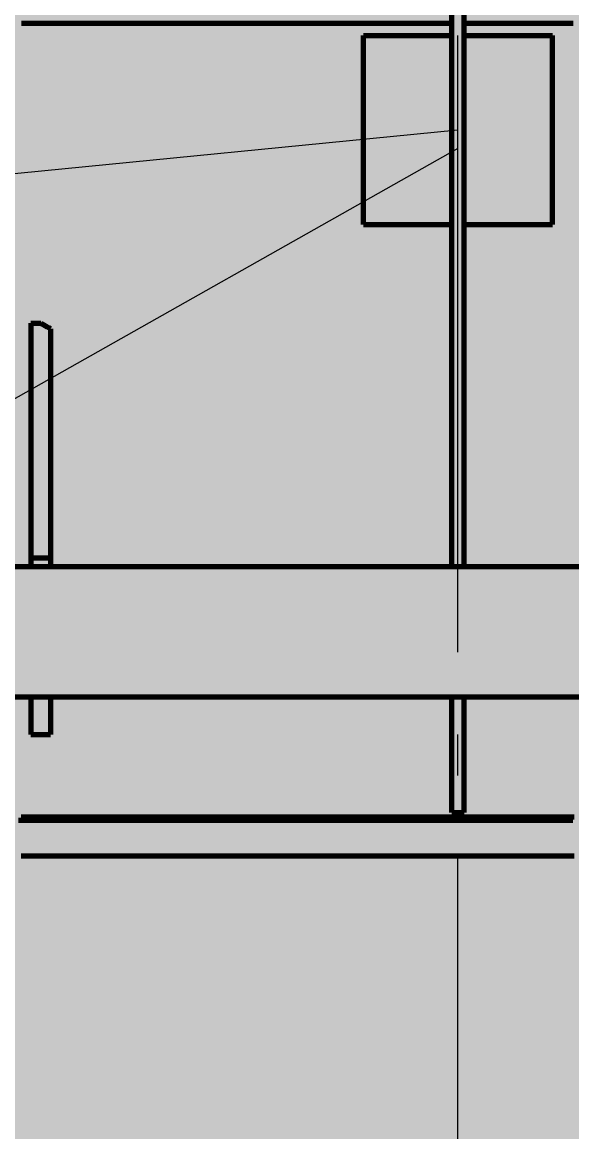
# Model space of a CAD drawing. Header units: millimetres. Extents: x 0 to 2382, y 0 to 420.
# Drawn here: x 2167.4 to 2180.77, y 234.34 to 261.32 of the extents above; entities that cross this region are included whole.
import ezdxf

# ---------------------------------------------------------------- set-up
doc = ezdxf.new("R2010")
doc.units = ezdxf.units.MM
doc.linetypes.add('IRAM-F-TRAZO-PUNTO', pattern=[20, 15, -2, 1, -2])
for name, color, linetype, lineweight in [('01-VISIBLE', 7, 'CONTINUOUS', 70), ('03-EJE', 1, 'IRAM-F-TRAZO-PUNTO', 18), ('04-COTA', 3, 'CONTINUOUS', 18), ('08-FINA', 5, 'CONTINUOUS', 18), ('13-GRAFICA', 30, 'CONTINUOUS', 18)]:
    doc.layers.add(name, color=color, linetype=linetype, lineweight=lineweight)
doc.styles.add('ISO3098', font='isocpeur.ttf')
doc.dimstyles.new('FLAMA-IRAM', dxfattribs={"dimtxt": 3.5, "dimasz": 3.5, "dimexe": 2, "dimexo": 1.5, "dimgap": 1, "dimtad": 1, "dimdec": 1, "dimtxsty": 'ISO3098', "dimblk": 'IRAM_FLECHA', "dimblk1": 'IRAM_FLECHA', "dimblk2": 'IRAM_FLECHA', "dimcen": 2.5, "dimclrd": 256, "dimclre": 256, "dimclrt": 256, "dimazin": 3, "dimtfac": 1, "dimtmove": 0, "dimatfit": 3, "dimlwd": 18, "dimlwe": 18})

# ---------------------------------------------------------------- blocks, each defined once
blk = doc.blocks.new('IRAM_FLECHA')
blk.add_solid([(0, 0), (-1, 0.125), (-1, -0.125)])

msp = doc.modelspace()

# ---------------------------------------------------------------- hatches: boundary and pattern name
at = {"layer": '08-FINA'}
h = msp.add_hatch(color=7, dxfattribs=at)
h.dxf.hatch_style = 1
h.paths.add_polyline_path([(2178, 258.699), (2175.473, 258.852), (2175.551, 258.056)])
h = msp.add_hatch(color=7, dxfattribs=at)
h.dxf.hatch_style = 1
h.paths.add_polyline_path([(2178, 258.249), (2175.626, 257.37), (2176.019, 256.673)])
at = {"layer": '13-GRAFICA', "true_color": 0xffffff}
h = msp.add_hatch(color=7, dxfattribs=at)
h.dxf.hatch_style = 1
h.paths.add_polyline_path([(2196.8, 282.7), (2196.8, 261.3), (2159.2, 261.3), (2159.2, 282.7)])
at = {"layer": '13-GRAFICA', "true_color": 0xb21820}
h = msp.add_hatch(color=7, dxfattribs=at)
h.dxf.hatch_style = 1
h.paths.add_polyline_path([(2177.8, 261.3), (2177.8, 261), (2175.7, 261), (2175.7, 256.4), (2177.8, 256.4), (2177.8, 248.1), (2168.1, 248.1), (2168.1, 253.9), (2167.9, 253.9), (2167.9, 254), (2167.6, 254), (2167.6, 248.1), (2167.2, 248.1), (2167.2, 255.5), (2167.2, 261), (2167.2, 261.3)])
h = msp.add_hatch(color=7, dxfattribs=at)
h.dxf.hatch_style = 1
h.paths.add_polyline_path([(2177.8, 261.3), (2178.2, 261.3), (2178.2, 261), (2177.8, 261)])
h = msp.add_hatch(color=7, dxfattribs=at)
h.dxf.hatch_style = 1
h.paths.add_polyline_path([(2188.4, 248.1), (2188.4, 254), (2187.9, 253.9), (2187.9, 248.1), (2178.2, 248.1), (2178.2, 256.4), (2180.3, 256.4), (2180.3, 261), (2178.2, 261), (2178.2, 261.3), (2188.8, 261.3), (2188.8, 260.7), (2188.8, 256.7), (2188.8, 248.1)])
at = {"layer": '13-GRAFICA', "true_color": 0xd7beeb}
h = msp.add_hatch(color=7, dxfattribs=at)
h.dxf.hatch_style = 1
h.paths.add_polyline_path([(2175.7, 256.4), (2175.7, 261), (2180.3, 261), (2180.3, 256.4)])
at = {"layer": '13-GRAFICA', "true_color": 0x6e46a0}
h = msp.add_hatch(color=7, dxfattribs=at)
h.dxf.hatch_style = 1
h.paths.add_polyline_path([(2176.167, 261), (2176.167, 260.533), (2176.167, 256.867), (2176.167, 256.4), (2175.7, 256.4), (2175.7, 261)])
h = msp.add_hatch(color=7, dxfattribs=at)
h.dxf.hatch_style = 1
h.paths.add_polyline_path([(2179.833, 261), (2179.833, 260.533), (2176.167, 260.533), (2176.167, 261)])
h = msp.add_hatch(color=7, dxfattribs=at)
h.dxf.hatch_style = 1
h.paths.add_polyline_path([(2180.3, 261), (2180.3, 256.4), (2179.833, 256.4), (2179.833, 256.867), (2179.833, 260.533), (2179.833, 261)])
h = msp.add_hatch(color=7, dxfattribs=at)
h.dxf.hatch_style = 1
h.paths.add_polyline_path([(2176.167, 256.4), (2176.167, 256.867), (2179.833, 256.867), (2179.833, 256.4)])
at = {"layer": '13-GRAFICA', "true_color": 0xb21820}
h = msp.add_hatch(color=7, dxfattribs=at)
h.dxf.hatch_style = 1
h.paths.add_polyline_path([(2178.2, 248.1), (2177.8, 248.1), (2177.8, 256.4), (2178.2, 256.4)])
h = msp.add_hatch(color=7, dxfattribs=at)
h.dxf.hatch_style = 1
h.paths.add_polyline_path([(2167.9, 254), (2167.9, 253.9), (2168.1, 253.9), (2168.1, 248.1), (2167.6, 248.1), (2167.6, 254)])
h = msp.add_hatch(color=7, dxfattribs=at)
h.dxf.hatch_style = 1
h.paths.add_polyline_path([(2158.3, 244.9), (2158.3, 248.1), (2197.7, 248.1), (2197.7, 244.9)])
h = msp.add_hatch(color=7, dxfattribs=at)
h.dxf.hatch_style = 1
h.paths.add_polyline_path([(2167.6, 244), (2168.1, 244), (2168.1, 244.9), (2177.8, 244.9), (2177.8, 242.1), (2178.2, 242.1), (2178.2, 244.9), (2187.9, 244.9), (2187.9, 244), (2188.4, 244), (2188.4, 244.9), (2197.5, 244.9), (2197.5, 242), (2158.5, 242), (2158.5, 244.9), (2167.6, 244.9)])
h = msp.add_hatch(color=7, dxfattribs=at)
h.dxf.hatch_style = 1
h.paths.add_polyline_path([(2168.1, 244.9), (2168.1, 244), (2167.6, 244), (2167.6, 244.9)])
h = msp.add_hatch(color=7, dxfattribs=at)
h.dxf.hatch_style = 1
h.paths.add_polyline_path([(2178.2, 242.1), (2177.8, 242.1), (2177.8, 244.9), (2178.2, 244.9)])
h = msp.add_hatch(color=7, dxfattribs=at)
h.dxf.hatch_style = 1
h.paths.add_polyline_path([(2158.4, 241.3), (2158.4, 241.8), (2158.5, 241.8), (2158.5, 241.9), (2197.5, 241.9), (2197.5, 241.8), (2197.6, 241.8), (2197.6, 241.3), (2197.5, 241.3), (2197.5, 241.2), (2158.5, 241.2), (2158.5, 241.3)])
h = msp.add_hatch(color=7, dxfattribs=at)
h.dxf.hatch_style = 1
h.paths.add_polyline_path([(2197.1, 242), (2197.1, 241.9), (2158.9, 241.9), (2158.9, 242)])
h = msp.add_hatch(color=7, dxfattribs=at)
h.dxf.hatch_style = 1
h.paths.add_polyline_path([(2176.9, 229.4), (2176.9, 229.5), (2176.5, 229.5), (2176.5, 229.6), (2176.1, 229.6), (2176.1, 229.7), (2175.6, 229.7), (2175.6, 229.8), (2175.2, 229.8), (2175.2, 229.9), (2174.8, 229.9), (2174.8, 230), (2174.3, 230), (2174.3, 230.1), (2173.4, 230.1), (2173.4, 230.2), (2171.9, 230.3), (2171.9, 230.4), (2171.6, 230.4), (2171.6, 230.5), (2171.4, 230.5), (2171.4, 230.6), (2171.1, 230.6), (2171.1, 230.7), (2170.8, 230.7), (2170.8, 230.8), (2170.5, 230.8), (2170.5, 230.9), (2170.2, 230.9), (2170.2, 231), (2169.9, 231), (2169.9, 231.1), (2169, 231.2), (2169, 231.3), (2168.6, 231.3), (2168.6, 231.4), (2168.2, 231.4), (2168.2, 231.5), (2167.7, 231.5), (2167.7, 231.6), (2167.3, 231.6), (2167.3, 231.7), (2166.8, 231.7), (2166.8, 231.8), (2166.4, 231.8), (2166.4, 231.9), (2165.7, 232), (2165.4, 232.4), (2165.2, 232.4), (2164.9, 232.8), (2164.7, 232.8), (2164.5, 233.1), (2164.3, 233.1), (2164, 233.5), (2163.8, 233.5), (2163.5, 233.9), (2163.3, 233.9), (2163, 234.3), (2162.8, 234.3), (2162.5, 234.7), (2162.3, 234.7), (2162.1, 235), (2161.9, 235), (2161.6, 235.4), (2161.4, 235.4), (2161.4, 235.5), (2161, 235.8), (2161, 236), (2160.9, 236), (2160.9, 236.2), (2160.8, 236.2), (2160.8, 236.4), (2160.7, 236.4), (2160.5, 237), (2160.3, 237.1), (2160.3, 237.3), (2160.2, 237.3), (2160.2, 237.5), (2160.1, 237.5), (2160.1, 237.7), (2160, 237.7), (2160, 237.9), (2159.9, 237.9), (2159.9, 238.1), (2159.8, 238.1), (2159.8, 238.3), (2159.7, 238.3), (2159.7, 238.5), (2159.6, 238.5), (2159.6, 238.7), (2159.5, 238.7), (2159.5, 238.9), (2159.4, 238.9), (2159.4, 239.1), (2159.3, 239.1), (2159.3, 239.3), (2159.2, 239.3), (2159.2, 239.5), (2159.1, 239.5), (2159.1, 239.8), (2159, 239.8), (2159, 240), (2158.9, 240), (2158.9, 240.2), (2158.8, 240.2), (2158.8, 240.5), (2158.7, 240.5), (2158.7, 240.7), (2158.6, 240.7), (2158.6, 240.9), (2158.5, 240.9), (2158.5, 241.2), (2197.5, 241.2), (2197.5, 240.3), (2197.4, 240.3), (2197.4, 239.7), (2197.3, 239.7), (2197.3, 239.2), (2197.2, 239.2), (2197.1, 238.6), (2197, 238.6), (2197, 238.4), (2196.9, 238.4), (2196.9, 238.1), (2196.8, 238.1), (2196.7, 237.6), (2196.5, 237.5), (2196.4, 237.1), (2196.2, 237), (2196.2, 236.8), (2196, 236.7), (2196, 236.5), (2195.8, 236.4), (2195.8, 236.2), (2195.6, 236.1), (2195.6, 235.9), (2194.7, 235.1), (2194.7, 234.9), (2194.6, 234.9), (2194, 234.2), (2193.8, 234.2), (2193.7, 234), (2193.5, 234), (2193.4, 233.8), (2193.2, 233.8), (2193.1, 233.6), (2192.9, 233.6), (2192.8, 233.4), (2192.6, 233.4), (2192.5, 233.2), (2192.3, 233.2), (2192.3, 233.1), (2192, 233), (2191.9, 232.8), (2191.5, 232.7), (2191.4, 232.5), (2191.2, 232.5), (2191.1, 232.3), (2190.9, 232.3), (2190.9, 232.2), (2190.6, 232.1), (2190.5, 231.9), (2190.2, 231.9), (2190.2, 231.8), (2189.6, 231.7), (2189.6, 231.6), (2189.4, 231.6), (2189.4, 231.5), (2188.5, 231.3), (2188.5, 231.2), (2188.3, 231.2), (2188.3, 231.1), (2188, 231.1), (2188, 231), (2187.7, 231), (2187.7, 230.9), (2187.5, 230.9), (2187.5, 230.8), (2186.6, 230.6), (2186.6, 230.5), (2186.1, 230.4), (2186.1, 230.3), (2185.8, 230.3), (2185.8, 230.2), (2185.6, 230.2), (2185.6, 230.1), (2184.2, 230), (2184.2, 229.9), (2183.3, 229.9), (2183.3, 229.8), (2182.5, 229.8), (2182.5, 229.7), (2181.7, 229.7), (2181.7, 229.6), (2180.8, 229.6), (2180.8, 229.5), (2180, 229.5), (2180, 229.4), (2179.2, 229.4), (2179.2, 229.3), (2178.3, 229.3), (2178.3, 229.2), (2177.8, 229.2), (2177.8, 229.3)])

# ---------------------------------------------------------------- linework, layer by layer
at = {"layer": '01-VISIBLE'}
for p, q in [((2177.85, 248.088), (2177.85, 309.9)), ((2178.15, 248.088), (2178.15, 309.9)), ((2175.702, 256.399), (2175.702, 260.999)), ((2180.298, 256.399), (2180.298, 260.999)), ((2167.613, 254), (2167.613, 248.294)), ((2167.613, 254), (2167.85, 254)), ((2168.088, 253.864), (2168.088, 248.294)), ((2167.613, 248.294), (2167.613, 248.088)), ((2167.613, 248.294), (2168.088, 248.294)), ((2168.088, 248.294), (2168.088, 248.088)), ((2158.3, 248.088), (2197.7, 248.088)), ((2158.3, 244.912), (2197.7, 244.912)), ((2167.613, 244.912), (2167.613, 244)), ((2168.088, 244.912), (2168.088, 244)), ((2177.85, 242.1), (2177.85, 244.912)), ((2178.15, 242.1), (2178.15, 244.912)), ((2167.613, 244), (2168.088, 244)), ((2177.85, 242.1), (2178.15, 242.1))]:
    msp.add_line(p, q, dxfattribs=at)
for points in [[(2167.384, 261.299), (2167.434, 261.299), (2167.484, 261.299), (2167.534, 261.299), (2167.584, 261.299), (2167.634, 261.299), (2167.684, 261.299), (2167.734, 261.299), (2167.784, 261.299), (2167.834, 261.299), (2167.885, 261.299), (2167.935, 261.299), (2167.985, 261.299), (2168.035, 261.299), (2168.085, 261.299), (2168.135, 261.299), (2168.185, 261.299), (2168.235, 261.299), (2168.285, 261.299), (2168.335, 261.299), (2168.385, 261.299), (2168.435, 261.299), (2168.486, 261.299), (2168.536, 261.299), (2168.586, 261.299), (2168.636, 261.299), (2168.686, 261.299), (2168.736, 261.299), (2168.786, 261.299), (2168.836, 261.299), (2168.886, 261.299), (2168.936, 261.299), (2168.986, 261.299), (2169.036, 261.299), (2169.086, 261.299), (2169.137, 261.299), (2169.187, 261.299), (2169.237, 261.299), (2169.287, 261.299), (2169.337, 261.299), (2169.387, 261.299), (2169.437, 261.299), (2169.487, 261.299), (2169.537, 261.299), (2169.587, 261.299), (2169.637, 261.299), (2169.687, 261.299), (2169.737, 261.299), (2169.788, 261.299), (2169.838, 261.299), (2169.888, 261.299), (2169.938, 261.299), (2169.988, 261.299), (2170.038, 261.299), (2170.088, 261.299), (2170.138, 261.299), (2170.188, 261.299), (2170.238, 261.299), (2170.288, 261.299), (2170.338, 261.299), (2170.388, 261.299), (2170.439, 261.299), (2170.489, 261.299), (2170.539, 261.299), (2170.589, 261.299), (2170.639, 261.299), (2170.689, 261.299), (2170.739, 261.299), (2170.789, 261.299), (2170.839, 261.299), (2170.889, 261.299), (2170.939, 261.299), (2170.989, 261.299), (2171.039, 261.299), (2171.09, 261.299), (2171.14, 261.299), (2171.19, 261.299), (2171.24, 261.299), (2171.29, 261.299), (2171.34, 261.299), (2171.39, 261.299), (2171.44, 261.299), (2171.49, 261.299), (2171.54, 261.299), (2171.59, 261.299), (2171.64, 261.299), (2171.69, 261.299), (2171.741, 261.299), (2171.791, 261.299), (2171.841, 261.299), (2171.891, 261.299), (2171.941, 261.299), (2171.991, 261.299), (2172.041, 261.299), (2172.091, 261.299), (2172.141, 261.299), (2172.191, 261.299), (2172.241, 261.299), (2172.291, 261.299), (2172.341, 261.299), (2172.392, 261.299), (2172.442, 261.299), (2172.492, 261.299), (2172.542, 261.299), (2172.592, 261.299), (2172.642, 261.299), (2172.692, 261.299), (2172.742, 261.299), (2172.792, 261.299), (2172.842, 261.299), (2172.892, 261.299), (2172.942, 261.299), (2172.992, 261.299), (2173.043, 261.299), (2173.093, 261.299), (2173.143, 261.299), (2173.193, 261.299), (2173.243, 261.299), (2173.293, 261.299), (2173.343, 261.299), (2173.393, 261.299), (2173.443, 261.299), (2173.493, 261.299), (2173.543, 261.299), (2173.593, 261.299), (2173.643, 261.299), (2173.694, 261.299), (2173.744, 261.299), (2173.794, 261.299), (2173.844, 261.299), (2173.894, 261.299), (2173.944, 261.299), (2173.994, 261.299), (2174.044, 261.299), (2174.094, 261.299), (2174.144, 261.299), (2174.194, 261.299), (2174.244, 261.299), (2174.294, 261.299), (2174.345, 261.299), (2174.395, 261.299), (2174.445, 261.299), (2174.495, 261.299), (2174.545, 261.299), (2174.595, 261.299), (2174.645, 261.299), (2174.695, 261.299), (2174.745, 261.299), (2174.795, 261.299), (2174.845, 261.299), (2174.895, 261.299), (2174.946, 261.299), (2174.996, 261.299), (2175.046, 261.299), (2175.096, 261.299), (2175.146, 261.299), (2175.196, 261.299), (2175.246, 261.299), (2175.296, 261.299), (2175.346, 261.299), (2175.396, 261.299), (2175.446, 261.299), (2175.496, 261.299), (2175.546, 261.299), (2175.597, 261.299), (2175.647, 261.299), (2175.697, 261.299), (2175.747, 261.299), (2175.797, 261.299), (2175.847, 261.299), (2175.897, 261.299), (2175.947, 261.299), (2175.997, 261.299), (2176.047, 261.299), (2176.097, 261.299), (2176.147, 261.299), (2176.197, 261.299), (2176.248, 261.299), (2176.298, 261.299), (2176.348, 261.299), (2176.398, 261.299), (2176.448, 261.299), (2176.498, 261.299), (2176.548, 261.299), (2176.598, 261.299), (2176.648, 261.299), (2176.698, 261.299), (2176.748, 261.299), (2176.798, 261.299), (2176.848, 261.299), (2176.899, 261.299), (2176.949, 261.299), (2176.999, 261.299), (2177.049, 261.299), (2177.099, 261.299), (2177.149, 261.299), (2177.199, 261.299), (2177.249, 261.299), (2177.299, 261.299), (2177.349, 261.299), (2177.399, 261.299), (2177.449, 261.299), (2177.499, 261.299), (2177.55, 261.299), (2177.6, 261.299), (2177.65, 261.299), (2177.7, 261.299), (2177.75, 261.299), (2177.8, 261.299), (2177.85, 261.299)], [(2178.15, 261.299), (2178.2, 261.299), (2178.25, 261.299), (2178.3, 261.299), (2178.35, 261.299), (2178.4, 261.299), (2178.45, 261.299), (2178.501, 261.299), (2178.551, 261.299), (2178.601, 261.299), (2178.651, 261.299), (2178.701, 261.299), (2178.751, 261.299), (2178.801, 261.299), (2178.851, 261.299), (2178.901, 261.299), (2178.951, 261.299), (2179.001, 261.299), (2179.051, 261.299), (2179.101, 261.299), (2179.152, 261.299), (2179.202, 261.299), (2179.252, 261.299), (2179.302, 261.299), (2179.352, 261.299), (2179.402, 261.299), (2179.452, 261.299), (2179.502, 261.299), (2179.552, 261.299), (2179.602, 261.299), (2179.652, 261.299), (2179.702, 261.299), (2179.752, 261.299), (2179.803, 261.299), (2179.853, 261.299), (2179.903, 261.299), (2179.953, 261.299), (2180.003, 261.299), (2180.053, 261.299), (2180.103, 261.299), (2180.153, 261.299), (2180.203, 261.299), (2180.253, 261.299), (2180.303, 261.299), (2180.353, 261.299), (2180.403, 261.299), (2180.454, 261.299), (2180.504, 261.299), (2180.554, 261.299), (2180.604, 261.299), (2180.654, 261.299), (2180.704, 261.299), (2180.754, 261.299), (2180.804, 261.299)], [(2175.702, 260.999), (2175.753, 260.999), (2175.804, 260.999), (2175.855, 260.999), (2175.906, 260.999), (2175.958, 260.999), (2176.009, 260.999), (2176.06, 260.999), (2176.111, 260.999), (2176.162, 260.999), (2176.213, 260.999), (2176.264, 260.999), (2176.316, 260.999), (2176.367, 260.999), (2176.418, 260.999), (2176.469, 260.999), (2176.52, 260.999), (2176.571, 260.999), (2176.622, 260.999), (2176.674, 260.999), (2176.725, 260.999), (2176.776, 260.999), (2176.827, 260.999), (2176.878, 260.999), (2176.929, 260.999), (2176.98, 260.999), (2177.032, 260.999), (2177.083, 260.999), (2177.134, 260.999), (2177.185, 260.999), (2177.236, 260.999), (2177.287, 260.999), (2177.339, 260.999), (2177.39, 260.999), (2177.441, 260.999), (2177.492, 260.999), (2177.543, 260.999), (2177.594, 260.999), (2177.645, 260.999), (2177.697, 260.999), (2177.748, 260.999), (2177.799, 260.999), (2177.85, 260.999)], [(2178.15, 260.999), (2178.201, 260.999), (2178.252, 260.999), (2178.303, 260.999), (2178.355, 260.999), (2178.406, 260.999), (2178.457, 260.999), (2178.508, 260.999), (2178.559, 260.999), (2178.61, 260.999), (2178.661, 260.999), (2178.713, 260.999), (2178.764, 260.999), (2178.815, 260.999), (2178.866, 260.999), (2178.917, 260.999), (2178.968, 260.999), (2179.02, 260.999), (2179.071, 260.999), (2179.122, 260.999), (2179.173, 260.999), (2179.224, 260.999), (2179.275, 260.999), (2179.326, 260.999), (2179.378, 260.999), (2179.429, 260.999), (2179.48, 260.999), (2179.531, 260.999), (2179.582, 260.999), (2179.633, 260.999), (2179.684, 260.999), (2179.736, 260.999), (2179.787, 260.999), (2179.838, 260.999), (2179.889, 260.999), (2179.94, 260.999), (2179.991, 260.999), (2180.042, 260.999), (2180.094, 260.999), (2180.145, 260.999), (2180.196, 260.999), (2180.247, 260.999), (2180.298, 260.999)], [(2175.702, 256.399), (2175.753, 256.399), (2175.804, 256.399), (2175.855, 256.399), (2175.906, 256.399), (2175.958, 256.399), (2176.009, 256.399), (2176.06, 256.399), (2176.111, 256.399), (2176.162, 256.399), (2176.213, 256.399), (2176.264, 256.399), (2176.316, 256.399), (2176.367, 256.399), (2176.418, 256.399), (2176.469, 256.399), (2176.52, 256.399), (2176.571, 256.399), (2176.622, 256.399), (2176.674, 256.399), (2176.725, 256.399), (2176.776, 256.399), (2176.827, 256.399), (2176.878, 256.399), (2176.929, 256.399), (2176.98, 256.399), (2177.032, 256.399), (2177.083, 256.399), (2177.134, 256.399), (2177.185, 256.399), (2177.236, 256.399), (2177.287, 256.399), (2177.339, 256.399), (2177.39, 256.399), (2177.441, 256.399), (2177.492, 256.399), (2177.543, 256.399), (2177.594, 256.399), (2177.645, 256.399), (2177.697, 256.399), (2177.748, 256.399), (2177.799, 256.399), (2177.85, 256.399)], [(2178.15, 256.399), (2178.201, 256.399), (2178.252, 256.399), (2178.303, 256.399), (2178.355, 256.399), (2178.406, 256.399), (2178.457, 256.399), (2178.508, 256.399), (2178.559, 256.399), (2178.61, 256.399), (2178.661, 256.399), (2178.713, 256.399), (2178.764, 256.399), (2178.815, 256.399), (2178.866, 256.399), (2178.917, 256.399), (2178.968, 256.399), (2179.02, 256.399), (2179.071, 256.399), (2179.122, 256.399), (2179.173, 256.399), (2179.224, 256.399), (2179.275, 256.399), (2179.326, 256.399), (2179.378, 256.399), (2179.429, 256.399), (2179.48, 256.399), (2179.531, 256.399), (2179.582, 256.399), (2179.633, 256.399), (2179.684, 256.399), (2179.736, 256.399), (2179.787, 256.399), (2179.838, 256.399), (2179.889, 256.399), (2179.94, 256.399), (2179.991, 256.399), (2180.042, 256.399), (2180.094, 256.399), (2180.145, 256.399), (2180.196, 256.399), (2180.247, 256.399), (2180.298, 256.399)], [(2168.088, 253.864), (2168.048, 253.887), (2168.008, 253.909), (2167.969, 253.932), (2167.929, 253.954), (2167.889, 253.977), (2167.85, 254)], [(2180.793, 241.905), (2180.697, 241.905), (2180.6, 241.905), (2180.504, 241.905), (2180.408, 241.905), (2180.312, 241.905), (2180.215, 241.905), (2180.119, 241.905), (2180.023, 241.905), (2179.926, 241.905), (2179.83, 241.905), (2179.734, 241.905), (2179.637, 241.905), (2179.541, 241.905), (2179.445, 241.905), (2179.348, 241.905), (2179.252, 241.905), (2179.156, 241.905), (2179.059, 241.905), (2178.963, 241.905), (2178.867, 241.905), (2178.771, 241.905), (2178.674, 241.905), (2178.578, 241.905), (2178.482, 241.905), (2178.385, 241.905), (2178.289, 241.905), (2178.193, 241.905), (2178.096, 241.905), (2178, 241.905), (2177.904, 241.905), (2177.807, 241.905), (2177.711, 241.905), (2177.615, 241.905), (2177.518, 241.905), (2177.422, 241.905), (2177.326, 241.905), (2177.23, 241.905), (2177.133, 241.905), (2177.037, 241.905), (2176.941, 241.905), (2176.844, 241.905), (2176.748, 241.905), (2176.652, 241.905), (2176.555, 241.905), (2176.459, 241.905), (2176.363, 241.905), (2176.266, 241.905), (2176.17, 241.905), (2176.074, 241.905), (2175.977, 241.905), (2175.881, 241.905), (2175.785, 241.905), (2175.689, 241.905), (2175.592, 241.905), (2175.496, 241.905), (2175.4, 241.905), (2175.303, 241.905), (2175.207, 241.905), (2175.111, 241.905), (2175.014, 241.905), (2174.918, 241.905), (2174.822, 241.905), (2174.725, 241.905), (2174.629, 241.905), (2174.533, 241.905), (2174.436, 241.905), (2174.34, 241.905), (2174.244, 241.905), (2174.148, 241.905), (2174.051, 241.905), (2173.955, 241.905), (2173.859, 241.905), (2173.762, 241.905), (2173.666, 241.905), (2173.57, 241.905), (2173.473, 241.905), (2173.377, 241.905), (2173.281, 241.905), (2173.184, 241.905), (2173.088, 241.905), (2172.992, 241.905), (2172.895, 241.905), (2172.799, 241.905), (2172.703, 241.905), (2172.607, 241.905), (2172.51, 241.905), (2172.414, 241.905), (2172.318, 241.905), (2172.221, 241.905), (2172.125, 241.905), (2172.029, 241.905), (2171.932, 241.905), (2171.836, 241.905), (2171.74, 241.905), (2171.643, 241.905), (2171.547, 241.905), (2171.451, 241.905), (2171.354, 241.905), (2171.258, 241.905), (2171.162, 241.905), (2171.066, 241.905), (2170.969, 241.905), (2170.873, 241.905), (2170.777, 241.905), (2170.68, 241.905), (2170.584, 241.905), (2170.488, 241.905), (2170.391, 241.905), (2170.295, 241.905), (2170.199, 241.905), (2170.102, 241.905), (2170.006, 241.905), (2169.91, 241.905), (2169.813, 241.905), (2169.717, 241.905), (2169.621, 241.905), (2169.525, 241.905), (2169.428, 241.905), (2169.332, 241.905), (2169.236, 241.905), (2169.139, 241.905), (2169.043, 241.905), (2168.947, 241.905), (2168.85, 241.905), (2168.754, 241.905), (2168.658, 241.905), (2168.561, 241.905), (2168.465, 241.905), (2168.369, 241.905), (2168.272, 241.905), (2168.176, 241.905), (2168.08, 241.905), (2167.984, 241.905), (2167.887, 241.905), (2167.791, 241.905), (2167.695, 241.905), (2167.598, 241.905), (2167.502, 241.905), (2167.406, 241.905), (2167.309, 241.905)], [(2167.372, 242), (2167.47, 242), (2167.568, 242), (2167.665, 242), (2167.762, 242), (2167.86, 242), (2167.957, 242), (2168.055, 242), (2168.153, 242), (2168.25, 242), (2168.347, 242), (2168.445, 242), (2168.543, 242), (2168.64, 242), (2168.738, 242), (2168.835, 242), (2168.932, 242), (2169.03, 242), (2169.128, 242), (2169.225, 242), (2169.323, 242), (2169.42, 242), (2169.517, 242), (2169.615, 242), (2169.713, 242), (2169.81, 242), (2169.907, 242), (2170.005, 242), (2170.102, 242), (2170.2, 242), (2170.298, 242), (2170.395, 242), (2170.492, 242), (2170.59, 242), (2170.688, 242), (2170.785, 242), (2170.883, 242), (2170.98, 242), (2171.077, 242), (2171.175, 242), (2171.273, 242), (2171.37, 242), (2171.468, 242), (2171.565, 242), (2171.662, 242), (2171.76, 242), (2171.858, 242), (2171.955, 242), (2172.052, 242), (2172.15, 242), (2172.247, 242), (2172.345, 242), (2172.443, 242), (2172.54, 242), (2172.637, 242), (2172.735, 242), (2172.832, 242), (2172.93, 242), (2173.028, 242), (2173.125, 242), (2173.222, 242), (2173.32, 242), (2173.418, 242), (2173.515, 242), (2173.613, 242), (2173.71, 242), (2173.807, 242), (2173.905, 242), (2174.003, 242), (2174.1, 242), (2174.198, 242), (2174.295, 242), (2174.392, 242), (2174.49, 242), (2174.588, 242), (2174.685, 242), (2174.782, 242), (2174.88, 242), (2174.977, 242), (2175.075, 242), (2175.173, 242), (2175.27, 242), (2175.367, 242), (2175.465, 242), (2175.562, 242), (2175.66, 242), (2175.758, 242), (2175.855, 242), (2175.952, 242), (2176.05, 242), (2176.148, 242), (2176.245, 242), (2176.343, 242), (2176.44, 242), (2176.537, 242), (2176.635, 242), (2176.733, 242), (2176.83, 242), (2176.927, 242), (2177.025, 242), (2177.122, 242), (2177.22, 242), (2177.318, 242), (2177.415, 242), (2177.512, 242), (2177.61, 242), (2177.707, 242), (2177.805, 242), (2177.903, 242), (2178, 242), (2178.097, 242), (2178.195, 242), (2178.293, 242), (2178.39, 242), (2178.488, 242), (2178.585, 242), (2178.682, 242), (2178.78, 242), (2178.878, 242), (2178.975, 242), (2179.073, 242), (2179.17, 242), (2179.267, 242), (2179.365, 242), (2179.463, 242), (2179.56, 242), (2179.657, 242), (2179.755, 242), (2179.852, 242), (2179.95, 242), (2180.048, 242), (2180.145, 242), (2180.242, 242), (2180.34, 242), (2180.438, 242), (2180.535, 242), (2180.633, 242), (2180.73, 242), (2180.827, 242)], [(2167.372, 241.05), (2167.47, 241.05), (2167.568, 241.05), (2167.665, 241.05), (2167.762, 241.05), (2167.86, 241.05), (2167.957, 241.05), (2168.055, 241.05), (2168.153, 241.05), (2168.25, 241.05), (2168.347, 241.05), (2168.445, 241.05), (2168.543, 241.05), (2168.64, 241.05), (2168.738, 241.05), (2168.835, 241.05), (2168.932, 241.05), (2169.03, 241.05), (2169.128, 241.05), (2169.225, 241.05), (2169.323, 241.05), (2169.42, 241.05), (2169.517, 241.05), (2169.615, 241.05), (2169.713, 241.05), (2169.81, 241.05), (2169.907, 241.05), (2170.005, 241.05), (2170.102, 241.05), (2170.2, 241.05), (2170.298, 241.05), (2170.395, 241.05), (2170.492, 241.05), (2170.59, 241.05), (2170.688, 241.05), (2170.785, 241.05), (2170.883, 241.05), (2170.98, 241.05), (2171.077, 241.05), (2171.175, 241.05), (2171.273, 241.05), (2171.37, 241.05), (2171.468, 241.05), (2171.565, 241.05), (2171.662, 241.05), (2171.76, 241.05), (2171.858, 241.05), (2171.955, 241.05), (2172.052, 241.05), (2172.15, 241.05), (2172.247, 241.05), (2172.345, 241.05), (2172.443, 241.05), (2172.54, 241.05), (2172.637, 241.05), (2172.735, 241.05), (2172.832, 241.05), (2172.93, 241.05), (2173.028, 241.05), (2173.125, 241.05), (2173.222, 241.05), (2173.32, 241.05), (2173.418, 241.05), (2173.515, 241.05), (2173.613, 241.05), (2173.71, 241.05), (2173.807, 241.05), (2173.905, 241.05), (2174.003, 241.05), (2174.1, 241.05), (2174.198, 241.05), (2174.295, 241.05), (2174.392, 241.05), (2174.49, 241.05), (2174.588, 241.05), (2174.685, 241.05), (2174.782, 241.05), (2174.88, 241.05), (2174.977, 241.05), (2175.075, 241.05), (2175.173, 241.05), (2175.27, 241.05), (2175.367, 241.05), (2175.465, 241.05), (2175.562, 241.05), (2175.66, 241.05), (2175.758, 241.05), (2175.855, 241.05), (2175.952, 241.05), (2176.05, 241.05), (2176.148, 241.05), (2176.245, 241.05), (2176.343, 241.05), (2176.44, 241.05), (2176.537, 241.05), (2176.635, 241.05), (2176.733, 241.05), (2176.83, 241.05), (2176.927, 241.05), (2177.025, 241.05), (2177.122, 241.05), (2177.22, 241.05), (2177.318, 241.05), (2177.415, 241.05), (2177.512, 241.05), (2177.61, 241.05), (2177.707, 241.05), (2177.805, 241.05), (2177.903, 241.05), (2178, 241.05), (2178.097, 241.05), (2178.195, 241.05), (2178.293, 241.05), (2178.39, 241.05), (2178.488, 241.05), (2178.585, 241.05), (2178.682, 241.05), (2178.78, 241.05), (2178.878, 241.05), (2178.975, 241.05), (2179.073, 241.05), (2179.17, 241.05), (2179.267, 241.05), (2179.365, 241.05), (2179.463, 241.05), (2179.56, 241.05), (2179.657, 241.05), (2179.755, 241.05), (2179.852, 241.05), (2179.95, 241.05), (2180.048, 241.05), (2180.145, 241.05), (2180.242, 241.05), (2180.34, 241.05), (2180.438, 241.05), (2180.535, 241.05), (2180.633, 241.05), (2180.73, 241.05), (2180.827, 241.05)]]:
    msp.add_lwpolyline(points, dxfattribs=at)
at = {"layer": '03-EJE'}
msp.add_line((2178, 226), (2178, 285.701), dxfattribs=at)
at = {"layer": '08-FINA'}
for p, q in [((2178, 258.699), (2144.5, 255.399)), ((2178, 258.249), (2144.5, 239.36))]:
    msp.add_line(p, q, dxfattribs=at)

# ---------------------------------------------------------------- dimensions: what is measured, and where the dimension line sits
at = {"layer": '04-COTA'}
msp.add_linear_dim(base=(2162.224, 221), p1=(2162.224, 261.299), p2=(2193.776, 261.299), dimstyle='FLAMA-IRAM', override={"dimlfac": 10}, dxfattribs=at).render()

doc.saveas('drawing.dxf')
